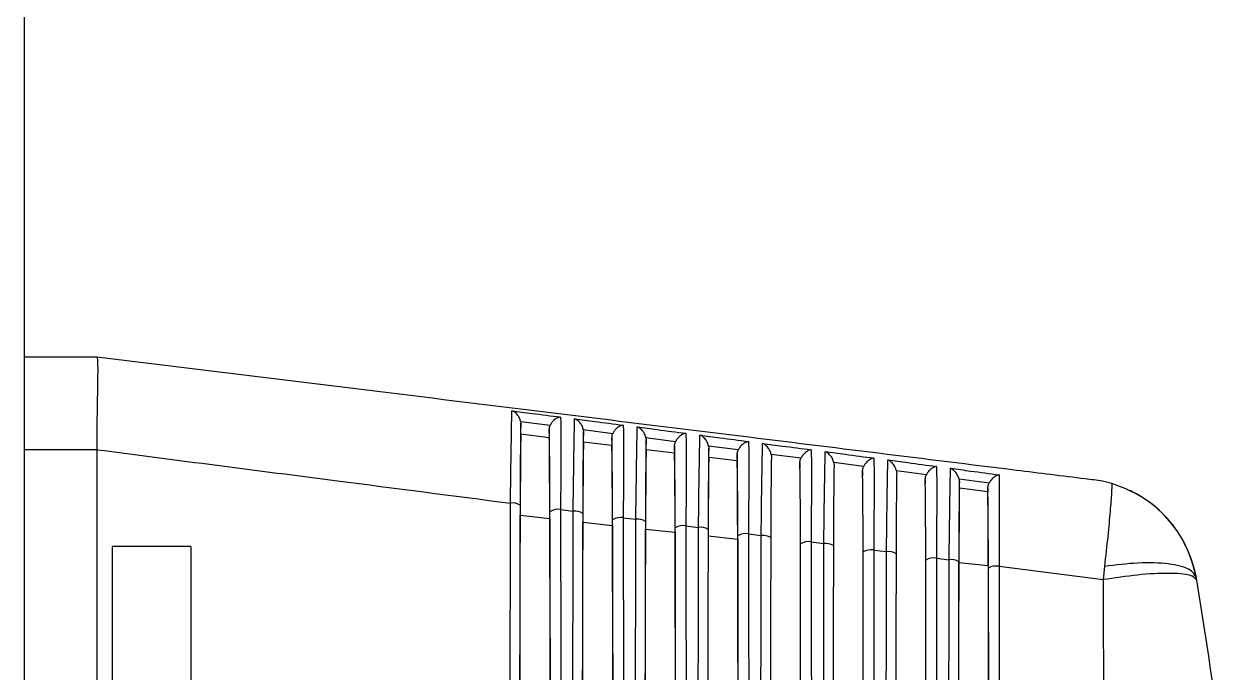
# Model space of a CAD drawing. Extents: x 17.3 to 113.1, y 4.8 to 84.5.
# Drawn here: x 110.861 to 112.058, y 36.219 to 36.861 of the extents above; entities that cross this region are included whole.
import ezdxf

# ---------------------------------------------------------------- set-up
doc = ezdxf.new("R2010")
doc.units = 0
doc.header["$MEASUREMENT"] = 0
doc.layers.add('OBJECT', color=7, linetype='CONTINUOUS')

msp = doc.modelspace()

# ---------------------------------------------------------------- linework, layer by layer
at = {"layer": 'OBJECT'}
for p, q in [((110.8607, 39.0915), (110.8607, 35.1139)), ((110.9327, 36.5315), (110.8607, 36.5315)), ((110.9327, 36.5315), (110.9327, 36.5315)), ((111.2213, 36.496), (110.9327, 36.5315)), ((111.3811, 36.4636), (111.352, 36.4674)), ((111.3521, 36.455), (111.3521, 36.466)), ((111.3803, 36.4515), (111.3521, 36.455)), ((111.3803, 36.4597), (111.3803, 36.4515)), ((111.4431, 36.4556), (111.414, 36.4594)), ((111.4141, 36.4474), (111.4141, 36.4578)), ((111.4423, 36.4515), (111.4423, 36.4439)), ((111.5052, 36.4476), (111.4759, 36.4514)), ((111.4761, 36.4398), (111.4761, 36.4497)), ((110.8607, 36.4399), (110.9327, 36.4399)), ((110.9327, 36.4399), (110.9327, 36.4398)), ((110.9327, 36.4398), (110.9327, 36.1924)), ((111.4423, 36.4439), (111.4141, 36.4474)), ((111.5043, 36.4363), (111.4761, 36.4398)), ((111.5043, 36.4433), (111.5043, 36.4363)), ((111.5672, 36.4395), (111.5379, 36.4433)), ((111.5381, 36.4321), (111.5381, 36.4414)), ((111.5663, 36.4287), (111.5381, 36.4321)), ((111.5663, 36.435), (111.5663, 36.4287)), ((111.6293, 36.4314), (111.5999, 36.4352)), ((111.6283, 36.4267), (111.6283, 36.4211)), ((111.6914, 36.4232), (111.6618, 36.4271)), ((111.6903, 36.4183), (111.6903, 36.4135)), ((111.7535, 36.415), (111.7238, 36.4189)), ((111.7523, 36.4099), (111.7523, 36.4058)), ((111.8155, 36.4067), (111.7858, 36.4107)), ((111.7861, 36.4017), (111.7861, 36.4081)), ((111.8143, 36.3982), (111.7861, 36.4017)), ((111.8143, 36.4015), (111.8143, 36.3982)), ((111.9369, 36.4065), (111.9278, 36.4088)), ((111.9551, 36.3994), (111.9551, 36.3994)), ((111.3915, 36.3805), (111.404, 36.3789)), ((111.3515, 36.3749), (111.3808, 36.3716)), ((111.4136, 36.368), (111.4428, 36.3648)), ((111.4535, 36.3725), (111.466, 36.3709)), ((111.4756, 36.3613), (111.5048, 36.3581)), ((111.5154, 36.3645), (111.528, 36.3629)), ((111.5376, 36.3545), (111.5668, 36.3514)), ((111.5774, 36.3565), (111.59, 36.3549)), ((111.0257, 36.344), (110.9477, 36.344)), ((110.9477, 36.344), (110.9477, 35.469)), ((111.0257, 36.344), (111.0257, 35.469)), ((111.6394, 36.3485), (111.652, 36.3469)), ((111.7014, 36.3405), (111.714, 36.3389)), ((111.7634, 36.3325), (111.776, 36.3309)), ((111.7857, 36.3282), (111.8147, 36.3252)), ((111.8254, 36.3245), (111.9283, 36.3112)), ((111.9297, 36.3243), (111.9283, 36.3112)), ((112.0211, 36.3107), (112.0206, 36.3132))]:
    msp.add_line(p, q, dxfattribs=at)
for centre, radius, start, end in [((111.9026, 36.2915), 0.12, 10.4137, 64.0782), ((111.3441, 36.3743), 0.0128, 54.9638, 99.4388), ((111.3889, 36.3662), 0.0146, 79.8633, 122.9875), ((111.4061, 36.3661), 0.013, 55.4334, 99.3438), ((111.4509, 36.358), 0.0148, 79.977, 122.5329), ((111.4681, 36.358), 0.0131, 55.8999, 99.2559), ((111.5129, 36.3498), 0.015, 80.0907, 122.0712), ((111.5301, 36.3498), 0.0133, 56.3729, 99.1654), ((111.5749, 36.3416), 0.0152, 80.2012, 121.616), ((111.5921, 36.3416), 0.0134, 56.8451, 99.0729), ((111.6368, 36.3334), 0.0154, 80.317, 121.1525), ((111.6541, 36.3334), 0.0136, 57.331, 98.9742), ((111.6988, 36.3252), 0.0156, 80.4314, 120.6864), ((111.7162, 36.3252), 0.0138, 57.8149, 98.8744), ((111.7608, 36.3169), 0.0158, 80.554, 120.2117), ((111.7782, 36.317), 0.014, 58.3041, 98.7733), ((111.8228, 36.3087), 0.016, 80.6785, 119.7347)]:
    msp.add_arc(centre, radius, start, end, dxfattribs=at)
for centre, major_axis, start_param, end_param in [((111.3703, 35.9065), (0, 2.2176), 1.353401, 1.788192), ((111.362, 35.9065), (0, 2.217), 4.497874, 4.926904), ((111.4323, 35.9065), (0, 2.2143), 1.356764, 1.784829), ((111.424, 35.9065), (0, 2.2137), 4.501238, 4.923539), ((111.4943, 35.9065), (0, 2.2111), 1.360135, 1.781458), ((111.486, 35.9065), (0, 2.2105), 4.504611, 4.920167), ((111.5563, 35.9065), (0, 2.2078), 1.363514, 1.778079), ((111.548, 35.9065), (0, 2.2072), 4.507992, 4.916786), ((111.6183, 35.9065), (0, 2.2046), 1.366901, 1.774692), ((111.61, 35.9065), (0, 2.204), 4.511381, 4.913397), ((111.6803, 35.9065), (0, 2.2013), 1.370296, 1.771297), ((111.672, 35.9065), (0, 2.2007), 4.514778, 4.91), ((111.7423, 35.9065), (0, 2.1981), 1.373699, 1.767893), ((111.734, 35.9065), (0, 2.1975), 4.518183, 4.906595), ((111.8043, 35.9065), (0, 2.1948), 1.377111, 1.764481), ((111.796, 35.9065), (0, 2.1942), 4.521597, 4.903181)]:
    msp.add_ellipse(centre, major_axis=major_axis, ratio=0.008727, start_param=start_param, end_param=end_param, dxfattribs=at)
for points, knots in [([(110.9327, 36.5315), (110.933, 36.5301), (110.9335, 36.5274), (110.9334, 36.5066), (110.9326, 36.4769), (110.9327, 36.452), (110.9327, 36.4399)], [0, 0, 0, 0, 0.253583, 0.507165, 0.760847, 1, 1, 1, 1]), ([(111.9278, 36.4088), (111.9221, 36.4095), (111.8937, 36.413), (111.7743, 36.4278), (111.5445, 36.4562), (111.3374, 36.4817), (111.2213, 36.496)], [0, 0, 0, 0, 0.024148, 0.120739, 0.507103, 1, 1, 1, 1]), ([(111.3419, 36.3869), (111.342, 36.3934), (111.3422, 36.4129), (111.3427, 36.4421), (111.343, 36.4651), (111.3433, 36.475), (111.3434, 36.4777), (111.3434, 36.4783)], [0, 0, 0, 0, 0.147377, 0.444496, 0.741155, 0.940222, 1, 1, 1, 1]), ([(111.3434, 36.4783), (111.35, 36.4775), (111.366, 36.4754), (111.3821, 36.4733), (111.3915, 36.4721)], [0, 0, 0, 0, 0.412558, 1, 1, 1, 1]), ([(111.352, 36.4674), (111.3518, 36.4684), (111.3512, 36.4708), (111.3492, 36.4742), (111.3465, 36.4769), (111.3444, 36.478), (111.3434, 36.4783), (111.3434, 36.4783)], [0, 0, 0, 0, 0.192784, 0.429644, 0.749307, 0.992251, 1, 1, 1, 1]), ([(111.3521, 36.466), (111.352, 36.4611), (111.3518, 36.4513), (111.3515, 36.4226), (111.3515, 36.3978), (111.3514, 36.3848)], [0, 0, 0, 0, 0.320863, 0.641683, 1, 1, 1, 1]), ([(111.352, 36.4674), (111.352, 36.4674), (111.352, 36.4669), (111.3521, 36.4665), (111.3521, 36.466)], [0, 0, 0, 0, 0.020415, 1, 1, 1, 1]), ([(111.3803, 36.4597), (111.3804, 36.4609), (111.3805, 36.4622), (111.381, 36.4635), (111.3811, 36.4636)], [0, 0, 0, 0, 0.904066, 1, 1, 1, 1]), ([(111.3915, 36.4721), (111.3914, 36.4721), (111.3903, 36.472), (111.388, 36.4713), (111.3849, 36.4693), (111.3825, 36.4666), (111.3815, 36.4646), (111.3811, 36.4636)], [0, 0, 0, 0, 0.007981, 0.299108, 0.602918, 0.800707, 1, 1, 1, 1]), ([(111.3915, 36.4721), (111.3915, 36.4715), (111.3916, 36.4692), (111.3917, 36.4606), (111.3918, 36.4405), (111.3917, 36.4106), (111.3915, 36.3891), (111.3915, 36.3805)], [0, 0, 0, 0, 0.059552, 0.208065, 0.505163, 0.802607, 1, 1, 1, 1]), ([(111.404, 36.3789), (111.404, 36.3854), (111.4043, 36.4049), (111.4047, 36.4341), (111.4051, 36.4569), (111.4053, 36.4669), (111.4054, 36.4697), (111.4054, 36.4703)], [0, 0, 0, 0, 0.148954, 0.44926, 0.7491, 0.940503, 1, 1, 1, 1]), ([(111.4054, 36.4703), (111.412, 36.4695), (111.428, 36.4674), (111.4441, 36.4653), (111.4535, 36.4641)], [0, 0, 0, 0, 0.412524, 1, 1, 1, 1]), ([(111.414, 36.4594), (111.4137, 36.4605), (111.4132, 36.4629), (111.411, 36.4663), (111.4084, 36.4689), (111.4063, 36.47), (111.4054, 36.4703), (111.4054, 36.4703)], [0, 0, 0, 0, 0.1971873, 0.4407969, 0.7689255, 0.9921921, 1, 1, 1, 1]), ([(111.4535, 36.4641), (111.4534, 36.4641), (111.4524, 36.4639), (111.4501, 36.4633), (111.4471, 36.4613), (111.4446, 36.4586), (111.4436, 36.4566), (111.4431, 36.4556)], [0, 0, 0, 0, 0.0080655, 0.2827227, 0.5937989, 0.7961153, 1, 1, 1, 1]), ([(111.4535, 36.4641), (111.4535, 36.4634), (111.4536, 36.461), (111.4537, 36.4521), (111.4538, 36.4316), (111.4537, 36.4018), (111.4535, 36.3807), (111.4535, 36.3725)], [0, 0, 0, 0, 0.059276, 0.209422, 0.509832, 0.8106, 1, 1, 1, 1]), ([(111.466, 36.3709), (111.466, 36.3774), (111.4663, 36.3969), (111.4667, 36.4262), (111.4671, 36.4488), (111.4673, 36.4587), (111.4674, 36.4616), (111.4674, 36.4623)], [0, 0, 0, 0, 0.150604, 0.454245, 0.75741, 0.940779, 1, 1, 1, 1]), ([(111.4674, 36.4623), (111.474, 36.4614), (111.49, 36.4593), (111.5061, 36.4572), (111.5155, 36.456)], [0, 0, 0, 0, 0.412499, 1, 1, 1, 1]), ([(111.4759, 36.4514), (111.4757, 36.4525), (111.4751, 36.4549), (111.4729, 36.4584), (111.4702, 36.4609), (111.4682, 36.4619), (111.4674, 36.4622), (111.4674, 36.4623)], [0, 0, 0, 0, 0.201833, 0.452548, 0.789383, 0.992118, 1, 1, 1, 1]), ([(111.3521, 36.455), (111.352, 36.4474), (111.3518, 36.4323), (111.3516, 36.4023), (111.3516, 36.3821), (111.3515, 36.3749)], [0, 0, 0, 0, 0.390005, 0.779955, 1, 1, 1, 1]), ([(111.381, 36.3784), (111.3809, 36.3903), (111.3809, 36.414), (111.3806, 36.4436), (111.3804, 36.4542), (111.3803, 36.4597)], [0, 0, 0, 0, 0.327833, 0.655734, 1, 1, 1, 1]), ([(111.3808, 36.3716), (111.3808, 36.3846), (111.3807, 36.4105), (111.3805, 36.4369), (111.3804, 36.4478), (111.3803, 36.4515)], [0, 0, 0, 0, 0.396562, 0.793191, 1, 1, 1, 1]), ([(111.4141, 36.4578), (111.414, 36.4528), (111.4138, 36.4426), (111.4135, 36.4138), (111.4135, 36.3895), (111.4134, 36.3768)], [0, 0, 0, 0, 0.324748, 0.649449, 1, 1, 1, 1]), ([(111.414, 36.4594), (111.414, 36.4593), (111.414, 36.4588), (111.4141, 36.4583), (111.4141, 36.4578)], [0, 0, 0, 0, 0.098574, 1, 1, 1, 1]), ([(111.4423, 36.4515), (111.4424, 36.4527), (111.4425, 36.4541), (111.4431, 36.4555), (111.4431, 36.4556)], [0, 0, 0, 0, 0.873723, 1, 1, 1, 1]), ([(111.4429, 36.3704), (111.4429, 36.3823), (111.4428, 36.4061), (111.4426, 36.4354), (111.4424, 36.4461), (111.4423, 36.4515)], [0, 0, 0, 0, 0.331872, 0.663815, 1, 1, 1, 1]), ([(111.4761, 36.4497), (111.476, 36.4444), (111.4758, 36.4339), (111.4756, 36.405), (111.4755, 36.381), (111.4754, 36.3688)], [0, 0, 0, 0, 0.328834, 0.657618, 1, 1, 1, 1]), ([(111.4759, 36.4514), (111.476, 36.4513), (111.476, 36.4507), (111.4761, 36.4501), (111.4761, 36.4497)], [0, 0, 0, 0, 0.161904, 1, 1, 1, 1]), ([(111.5155, 36.456), (111.5154, 36.456), (111.5147, 36.4559), (111.5126, 36.4553), (111.5097, 36.4536), (111.5068, 36.4508), (111.5057, 36.4486), (111.5052, 36.4476)], [0, 0, 0, 0, 0.008151, 0.206913, 0.537757, 0.791264, 1, 1, 1, 1]), ([(111.5155, 36.456), (111.5155, 36.4553), (111.5156, 36.4527), (111.5157, 36.4436), (111.5158, 36.4226), (111.5157, 36.3929), (111.5155, 36.3722), (111.5154, 36.3645)], [0, 0, 0, 0, 0.059002, 0.210856, 0.514734, 0.818981, 1, 1, 1, 1]), ([(111.528, 36.3629), (111.5281, 36.3694), (111.5283, 36.3889), (111.5287, 36.4183), (111.5291, 36.4407), (111.5293, 36.4506), (111.5294, 36.4534), (111.5294, 36.4542)], [0, 0, 0, 0, 0.1523344, 0.4594619, 0.7661097, 0.9410542, 1, 1, 1, 1]), ([(111.5294, 36.4542), (111.536, 36.4533), (111.552, 36.4512), (111.5681, 36.4491), (111.5775, 36.4479)], [0, 0, 0, 0, 0.4124608, 1, 1, 1, 1]), ([(111.5379, 36.4433), (111.5376, 36.4444), (111.537, 36.4469), (111.5347, 36.4504), (111.5321, 36.4528), (111.5301, 36.4539), (111.5294, 36.4542), (111.5294, 36.4542)], [0, 0, 0, 0, 0.206753, 0.464931, 0.810728, 0.99205, 1, 1, 1, 1]), ([(110.9327, 36.4398), (111.012, 36.4295), (111.1484, 36.4119), (111.2848, 36.3943), (111.3419, 36.3869)], [0, 0, 0, 0, 0.58145, 1, 1, 1, 1]), ([(111.4141, 36.4474), (111.414, 36.4396), (111.4138, 36.4241), (111.4136, 36.3943), (111.4136, 36.3747), (111.4136, 36.368)], [0, 0, 0, 0, 0.397555, 0.795054, 1, 1, 1, 1]), ([(111.4428, 36.3648), (111.4428, 36.3801), (111.4427, 36.4084), (111.4425, 36.4327), (111.4423, 36.4419), (111.4423, 36.4439)], [0, 0, 0, 0, 0.478248, 0.883044, 1, 1, 1, 1]), ([(111.4761, 36.4398), (111.476, 36.4318), (111.4758, 36.4158), (111.4756, 36.3863), (111.4756, 36.3673), (111.4756, 36.3613)], [0, 0, 0, 0, 0.405542, 0.811028, 1, 1, 1, 1]), ([(111.5043, 36.4433), (111.5044, 36.4445), (111.5045, 36.446), (111.5051, 36.4474), (111.5052, 36.4476)], [0, 0, 0, 0, 0.845417, 1, 1, 1, 1]), ([(111.5049, 36.3625), (111.5049, 36.3744), (111.5048, 36.3982), (111.5046, 36.4271), (111.5044, 36.4379), (111.5043, 36.4433)], [0, 0, 0, 0, 0.336123, 0.672317, 1, 1, 1, 1]), ([(111.5381, 36.4414), (111.538, 36.436), (111.5378, 36.4251), (111.5376, 36.3962), (111.5375, 36.3726), (111.5375, 36.3609)], [0, 0, 0, 0, 0.3331376, 0.6662231, 1, 1, 1, 1]), ([(111.5379, 36.4433), (111.5379, 36.4432), (111.538, 36.4426), (111.5381, 36.4419), (111.5381, 36.4414)], [0, 0, 0, 0, 0.2142359, 1, 1, 1, 1]), ([(111.5663, 36.435), (111.5664, 36.4363), (111.5666, 36.4378), (111.5671, 36.4392), (111.5672, 36.4395)], [0, 0, 0, 0, 0.819079, 1, 1, 1, 1]), ([(111.5775, 36.4479), (111.5774, 36.4479), (111.5768, 36.4477), (111.5748, 36.4472), (111.5719, 36.4455), (111.569, 36.4427), (111.5678, 36.4405), (111.5672, 36.4395)], [0, 0, 0, 0, 0.008233, 0.187014, 0.525642, 0.786197, 1, 1, 1, 1]), ([(111.5775, 36.4479), (111.5775, 36.4471), (111.5776, 36.4444), (111.5777, 36.435), (111.5777, 36.4136), (111.5776, 36.384), (111.5775, 36.3638), (111.5774, 36.3565)], [0, 0, 0, 0, 0.058731, 0.2123738, 0.5198871, 0.8277773, 1, 1, 1, 1]), ([(111.59, 36.3549), (111.5901, 36.3614), (111.5903, 36.3809), (111.5907, 36.4104), (111.5911, 36.4326), (111.5913, 36.4424), (111.5914, 36.4453), (111.5914, 36.446)], [0, 0, 0, 0, 0.1541423, 0.4649258, 0.7752225, 0.9413265, 1, 1, 1, 1]), ([(111.5914, 36.446), (111.598, 36.4452), (111.614, 36.4431), (111.6301, 36.4409), (111.6395, 36.4397)], [0, 0, 0, 0, 0.41243, 1, 1, 1, 1]), ([(111.5999, 36.4352), (111.5996, 36.4363), (111.5989, 36.4389), (111.5965, 36.4424), (111.5939, 36.4448), (111.592, 36.4458), (111.5914, 36.446), (111.5914, 36.446)], [0, 0, 0, 0, 0.211945, 0.477993, 0.832959, 0.991967, 1, 1, 1, 1]), ([(111.6395, 36.4397), (111.6394, 36.4397), (111.6388, 36.4396), (111.6369, 36.4391), (111.6341, 36.4375), (111.6311, 36.4346), (111.6299, 36.4324), (111.6293, 36.4314)], [0, 0, 0, 0, 0.00834, 0.166402, 0.512968, 0.780861, 1, 1, 1, 1]), ([(111.6395, 36.4397), (111.6395, 36.4389), (111.6396, 36.4361), (111.6397, 36.4264), (111.6397, 36.4046), (111.6396, 36.3751), (111.6395, 36.3553), (111.6394, 36.3485)], [0, 0, 0, 0, 0.058463, 0.213982, 0.525308, 0.837022, 1, 1, 1, 1]), ([(111.652, 36.3469), (111.6521, 36.3534), (111.6523, 36.373), (111.6527, 36.4024), (111.6531, 36.4244), (111.6533, 36.4342), (111.6534, 36.4371), (111.6534, 36.4379)], [0, 0, 0, 0, 0.1560423, 0.4706588, 0.7847806, 0.9415952, 1, 1, 1, 1]), ([(111.6534, 36.4379), (111.66, 36.437), (111.676, 36.4349), (111.6921, 36.4327), (111.7015, 36.4315)], [0, 0, 0, 0, 0.412395, 1, 1, 1, 1]), ([(111.6618, 36.4271), (111.6615, 36.4282), (111.6608, 36.4308), (111.6584, 36.4344), (111.6558, 36.4366), (111.6539, 36.4376), (111.6534, 36.4378), (111.6534, 36.4379)], [0, 0, 0, 0, 0.217462, 0.491763, 0.856156, 0.991897, 1, 1, 1, 1]), ([(111.5048, 36.3581), (111.5048, 36.3731), (111.5047, 36.4011), (111.5045, 36.4251), (111.5043, 36.4344), (111.5043, 36.4363)], [0, 0, 0, 0, 0.477917, 0.890822, 1, 1, 1, 1]), ([(111.5381, 36.4321), (111.538, 36.424), (111.5378, 36.4076), (111.5376, 36.3783), (111.5376, 36.3599), (111.5376, 36.3545)], [0, 0, 0, 0, 0.414011, 0.827965, 1, 1, 1, 1]), ([(111.5669, 36.3545), (111.5669, 36.3664), (111.5668, 36.3902), (111.5666, 36.4189), (111.5664, 36.4297), (111.5663, 36.435)], [0, 0, 0, 0, 0.340602, 0.681276, 1, 1, 1, 1]), ([(111.5668, 36.3514), (111.5667, 36.3661), (111.5667, 36.3938), (111.5665, 36.4176), (111.5663, 36.4269), (111.5663, 36.4287)], [0, 0, 0, 0, 0.47755, 0.899062, 1, 1, 1, 1]), ([(111.6001, 36.4331), (111.6, 36.4275), (111.5998, 36.4163), (111.5996, 36.3873), (111.5995, 36.3642), (111.5995, 36.3529)], [0, 0, 0, 0, 0.337676, 0.675298, 1, 1, 1, 1]), ([(111.5999, 36.4352), (111.5999, 36.435), (111.6, 36.4344), (111.6001, 36.4337), (111.6001, 36.4331)], [0, 0, 0, 0, 0.257499, 1, 1, 1, 1]), ([(111.6283, 36.4267), (111.6284, 36.428), (111.6286, 36.4296), (111.6292, 36.4311), (111.6293, 36.4314)], [0, 0, 0, 0, 0.794527, 1, 1, 1, 1]), ([(111.6289, 36.3465), (111.6289, 36.3584), (111.6288, 36.3823), (111.6286, 36.4106), (111.6284, 36.4215), (111.6283, 36.4267)], [0, 0, 0, 0, 0.345326, 0.690724, 1, 1, 1, 1]), ([(111.6621, 36.4248), (111.662, 36.419), (111.6618, 36.4074), (111.6616, 36.3784), (111.6615, 36.3557), (111.6615, 36.3449)], [0, 0, 0, 0, 0.342465, 0.684877, 1, 1, 1, 1]), ([(111.6618, 36.4271), (111.6619, 36.4269), (111.662, 36.4261), (111.662, 36.4254), (111.6621, 36.4248)], [0, 0, 0, 0, 0.29357, 1, 1, 1, 1]), ([(111.7015, 36.4315), (111.7014, 36.4315), (111.7009, 36.4314), (111.6991, 36.4309), (111.6963, 36.4293), (111.6932, 36.4265), (111.692, 36.4242), (111.6914, 36.4232)], [0, 0, 0, 0, 0.0084354, 0.1450509, 0.4996923, 0.7752309, 1, 1, 1, 1]), ([(111.7015, 36.4315), (111.7015, 36.4307), (111.7016, 36.4277), (111.7017, 36.4177), (111.7017, 36.3955), (111.7016, 36.3662), (111.7015, 36.3468), (111.7014, 36.3405)], [0, 0, 0, 0, 0.058197, 0.215686, 0.531014, 0.846742, 1, 1, 1, 1]), ([(111.714, 36.3389), (111.7141, 36.3454), (111.7143, 36.365), (111.7147, 36.3945), (111.7151, 36.4162), (111.7153, 36.426), (111.7154, 36.4288), (111.7154, 36.4296)], [0, 0, 0, 0, 0.158036, 0.476676, 0.794816, 0.941862, 1, 1, 1, 1]), ([(111.7154, 36.4296), (111.722, 36.4288), (111.738, 36.4266), (111.7541, 36.4245), (111.7635, 36.4232)], [0, 0, 0, 0, 0.412358, 1, 1, 1, 1]), ([(111.7238, 36.4189), (111.7235, 36.4201), (111.7227, 36.4227), (111.7202, 36.4263), (111.7176, 36.4285), (111.7159, 36.4294), (111.7154, 36.4296), (111.7154, 36.4296)], [0, 0, 0, 0, 0.223272, 0.50627, 0.880296, 0.991792, 1, 1, 1, 1]), ([(111.6903, 36.4183), (111.6904, 36.4196), (111.6906, 36.4213), (111.6912, 36.4228), (111.6914, 36.4232)], [0, 0, 0, 0, 0.771753, 1, 1, 1, 1]), ([(111.6909, 36.3385), (111.6908, 36.3505), (111.6908, 36.3744), (111.6906, 36.4023), (111.6904, 36.4133), (111.6903, 36.4183)], [0, 0, 0, 0, 0.350315, 0.700707, 1, 1, 1, 1]), ([(111.7241, 36.4165), (111.724, 36.4105), (111.7238, 36.3984), (111.7236, 36.3695), (111.7235, 36.3473), (111.7235, 36.3369)], [0, 0, 0, 0, 0.3475313, 0.6950023, 1, 1, 1, 1]), ([(111.7238, 36.4189), (111.7239, 36.4187), (111.724, 36.4178), (111.724, 36.417), (111.7241, 36.4165)], [0, 0, 0, 0, 0.324157, 1, 1, 1, 1]), ([(111.7523, 36.4099), (111.7524, 36.4112), (111.7526, 36.413), (111.7533, 36.4146), (111.7535, 36.415)], [0, 0, 0, 0, 0.750473, 1, 1, 1, 1]), ([(111.7635, 36.4232), (111.7634, 36.4232), (111.763, 36.4231), (111.7613, 36.4226), (111.7585, 36.4211), (111.7554, 36.4183), (111.7541, 36.416), (111.7535, 36.415)], [0, 0, 0, 0, 0.008541, 0.122923, 0.485791, 0.769313, 1, 1, 1, 1]), ([(111.7635, 36.4232), (111.7635, 36.4224), (111.7636, 36.4193), (111.7637, 36.409), (111.7637, 36.3864), (111.7636, 36.3572), (111.7634, 36.3383), (111.7634, 36.3325)], [0, 0, 0, 0, 0.057936, 0.217495, 0.53703, 0.856976, 1, 1, 1, 1]), ([(111.776, 36.3309), (111.7761, 36.3374), (111.7763, 36.357), (111.7767, 36.3866), (111.7771, 36.4081), (111.7773, 36.4178), (111.7774, 36.4205), (111.7774, 36.4214)], [0, 0, 0, 0, 0.1601304, 0.4830013, 0.8053634, 0.9421246, 1, 1, 1, 1]), ([(111.7774, 36.4214), (111.784, 36.4205), (111.8, 36.4183), (111.8161, 36.4162), (111.8255, 36.4149)], [0, 0, 0, 0, 0.412318, 1, 1, 1, 1]), ([(111.7858, 36.4107), (111.7854, 36.4119), (111.7846, 36.4145), (111.782, 36.4181), (111.7794, 36.4203), (111.7778, 36.4212), (111.7774, 36.4214), (111.7774, 36.4214)], [0, 0, 0, 0, 0.229451, 0.521605, 0.90544, 0.991712, 1, 1, 1, 1]), ([(111.8255, 36.4149), (111.8254, 36.4149), (111.8251, 36.4148), (111.8234, 36.4144), (111.8207, 36.4129), (111.8175, 36.4101), (111.8162, 36.4078), (111.8155, 36.4067)], [0, 0, 0, 0, 0.008661, 0.099994, 0.471216, 0.763091, 1, 1, 1, 1]), ([(111.8255, 36.4149), (111.8255, 36.4141), (111.8255, 36.4109), (111.8256, 36.4002), (111.8257, 36.3772), (111.8256, 36.3482), (111.8254, 36.3298), (111.8254, 36.3245)], [0, 0, 0, 0, 0.0576778, 0.2194144, 0.5433771, 0.8677647, 1, 1, 1, 1]), ([(111.7529, 36.3306), (111.7528, 36.3425), (111.7528, 36.3664), (111.7526, 36.394), (111.7524, 36.405), (111.7523, 36.4099)], [0, 0, 0, 0, 0.355594, 0.711265, 1, 1, 1, 1]), ([(111.7861, 36.4081), (111.786, 36.4019), (111.7858, 36.3894), (111.7856, 36.3605), (111.7855, 36.3388), (111.7855, 36.3289)], [0, 0, 0, 0, 0.352894, 0.705725, 1, 1, 1, 1]), ([(111.7861, 36.4017), (111.786, 36.3927), (111.7858, 36.3746), (111.7857, 36.3466), (111.7857, 36.3309), (111.7857, 36.3282)], [0, 0, 0, 0, 0.453827, 0.90759, 1, 1, 1, 1]), ([(111.7858, 36.4107), (111.7858, 36.4104), (111.786, 36.4095), (111.786, 36.4086), (111.7861, 36.4081)], [0, 0, 0, 0, 0.349878, 1, 1, 1, 1]), ([(111.8143, 36.4015), (111.8144, 36.4028), (111.8146, 36.4046), (111.8153, 36.4063), (111.8155, 36.4067)], [0, 0, 0, 0, 0.730749, 1, 1, 1, 1]), ([(111.8149, 36.3226), (111.8148, 36.3346), (111.8148, 36.3585), (111.8146, 36.3857), (111.8144, 36.3967), (111.8143, 36.4015)], [0, 0, 0, 0, 0.361188, 0.722454, 1, 1, 1, 1]), ([(111.9369, 36.4065), (111.9369, 36.4038), (111.9369, 36.3983), (111.9354, 36.3796), (111.9331, 36.3549), (111.9308, 36.3345), (111.9297, 36.3243)], [0, 0, 0, 0, 0.2499997, 0.4999993, 0.7500001, 1, 1, 1, 1]), ([(112.0206, 36.3132), (112.0178, 36.3238), (112.0121, 36.3452), (111.9929, 36.3725), (111.9678, 36.3945), (111.9472, 36.4025), (111.9369, 36.4065)], [0, 0, 0, 0, 0.250001, 0.499999, 0.750001, 1, 1, 1, 1]), ([(111.8147, 36.3252), (111.8147, 36.3363), (111.8146, 36.3605), (111.8145, 36.3844), (111.8143, 36.3956), (111.8143, 36.3982)], [0, 0, 0, 0, 0.393566, 0.855354, 1, 1, 1, 1]), ([(111.3419, 35.426), (111.3419, 35.4325), (111.3419, 35.4651), (111.3416, 35.6029), (111.3414, 35.8273), (111.3415, 36.1176), (111.3418, 36.2971), (111.3419, 36.3869)], [0, 0, 0, 0, 0.020664, 0.103331, 0.434809, 0.717404, 1, 1, 1, 1]), ([(111.3915, 36.3805), (111.3915, 36.374), (111.3915, 36.3414), (111.3918, 36.2036), (111.392, 35.9812), (111.3919, 35.6954), (111.3916, 35.5201), (111.3915, 35.4324)], [0, 0, 0, 0, 0.020946, 0.104745, 0.44076, 0.72038, 1, 1, 1, 1]), ([(111.404, 35.434), (111.4039, 35.4406), (111.4039, 35.4731), (111.4037, 35.611), (111.4035, 35.8328), (111.4035, 36.1175), (111.4038, 36.2918), (111.404, 36.3789)], [0, 0, 0, 0, 0.021019, 0.105106, 0.44228, 0.72114, 1, 1, 1, 1]), ([(111.3511, 35.9065), (111.3511, 35.9853), (111.3512, 36.1428), (111.3514, 36.2976), (111.3515, 36.3749)], [0, 0, 0, 0, 0.500491, 1, 1, 1, 1]), ([(111.3808, 36.3716), (111.381, 36.2784), (111.3812, 36.1244), (111.3813, 35.9681), (111.3813, 35.9065)], [0, 0, 0, 0, 0.605765, 1, 1, 1, 1]), ([(111.4131, 35.9065), (111.4131, 35.9657), (111.4132, 36.1208), (111.4134, 36.2736), (111.4136, 36.368)], [0, 0, 0, 0, 0.38188, 1, 1, 1, 1]), ([(111.4535, 36.3725), (111.4535, 36.366), (111.4535, 36.3334), (111.4538, 36.1954), (111.4539, 35.9757), (111.4539, 35.6955), (111.4536, 35.5254), (111.4535, 35.4404)], [0, 0, 0, 0, 0.021311, 0.106568, 0.448432, 0.724216, 1, 1, 1, 1]), ([(111.466, 35.442), (111.466, 35.4486), (111.4659, 35.4812), (111.4657, 35.6191), (111.4655, 35.8383), (111.4656, 36.1175), (111.4658, 36.2864), (111.466, 36.3709)], [0, 0, 0, 0, 0.021386, 0.106942, 0.450009, 0.725004, 1, 1, 1, 1]), ([(111.4428, 36.3648), (111.443, 36.2715), (111.4432, 36.1198), (111.4432, 35.9658), (111.4432, 35.9065)], [0, 0, 0, 0, 0.61478, 1, 1, 1, 1]), ([(111.4752, 35.9065), (111.4752, 35.9657), (111.4752, 36.1184), (111.4754, 36.269), (111.4756, 36.3613)], [0, 0, 0, 0, 0.387367, 1, 1, 1, 1]), ([(111.5048, 36.3581), (111.5049, 36.2647), (111.5052, 36.1152), (111.5052, 35.9635), (111.5052, 35.9065)], [0, 0, 0, 0, 0.624364, 1, 1, 1, 1]), ([(111.5154, 36.3645), (111.5155, 36.358), (111.5155, 36.3254), (111.5157, 36.1873), (111.5159, 35.9703), (111.5158, 35.6955), (111.5156, 35.5308), (111.5154, 35.4484)], [0, 0, 0, 0, 0.0216885, 0.1084547, 0.456373, 0.7281864, 1, 1, 1, 1]), ([(111.528, 35.4501), (111.528, 35.4566), (111.5279, 35.4892), (111.5277, 35.6273), (111.5275, 35.8438), (111.5276, 36.1174), (111.5279, 36.2811), (111.528, 36.3629)], [0, 0, 0, 0, 0.021766, 0.108843, 0.45801, 0.729005, 1, 1, 1, 1]), ([(111.5774, 36.3565), (111.5774, 36.35), (111.5775, 36.3173), (111.5777, 36.1792), (111.5779, 35.9648), (111.5778, 35.6956), (111.5776, 35.5362), (111.5774, 35.4564)], [0, 0, 0, 0, 0.022079, 0.110409, 0.464597, 0.732299, 1, 1, 1, 1]), ([(111.59, 35.4581), (111.59, 35.4646), (111.5899, 35.4973), (111.5897, 35.6354), (111.5896, 35.8493), (111.5896, 36.1174), (111.5899, 36.2757), (111.59, 36.3549)], [0, 0, 0, 0, 0.02216, 0.110812, 0.466297, 0.733148, 1, 1, 1, 1]), ([(111.5668, 36.3514), (111.5669, 36.2579), (111.5672, 36.1105), (111.5672, 35.9611), (111.5672, 35.9065)], [0, 0, 0, 0, 0.634567, 1, 1, 1, 1]), ([(111.6394, 36.3485), (111.6394, 36.342), (111.6395, 36.3093), (111.6397, 36.1711), (111.6398, 35.9593), (111.6398, 35.6956), (111.6395, 35.5415), (111.6394, 35.4644)], [0, 0, 0, 0, 0.022484, 0.112433, 0.473119, 0.73656, 1, 1, 1, 1]), ([(111.652, 35.4661), (111.652, 35.4726), (111.6519, 35.5053), (111.6517, 35.6435), (111.6516, 35.8548), (111.6517, 36.1173), (111.6519, 36.2704), (111.652, 36.3469)], [0, 0, 0, 0, 0.022568, 0.112852, 0.474885, 0.737443, 1, 1, 1, 1]), ([(111.7014, 36.3405), (111.7014, 36.334), (111.7015, 36.3013), (111.7017, 36.163), (111.7018, 35.9538), (111.7017, 35.6957), (111.7015, 35.5469), (111.7014, 35.4725)], [0, 0, 0, 0, 0.022904, 0.114532, 0.481956, 0.740978, 1, 1, 1, 1]), ([(111.714, 35.4741), (111.714, 35.4806), (111.714, 35.5133), (111.7138, 35.6516), (111.7136, 35.8602), (111.7137, 36.1173), (111.7139, 36.265), (111.714, 36.3389)], [0, 0, 0, 0, 0.022991, 0.114969, 0.483793, 0.741896, 1, 1, 1, 1]), ([(111.7634, 36.3325), (111.7634, 36.3259), (111.7635, 36.2932), (111.7637, 36.1548), (111.7638, 35.9484), (111.7637, 35.6957), (111.7635, 35.5522), (111.7634, 35.4805)], [0, 0, 0, 0, 0.023339, 0.116711, 0.491126, 0.745563, 1, 1, 1, 1]), ([(111.776, 35.4821), (111.776, 35.4887), (111.776, 35.5214), (111.7758, 35.6598), (111.7756, 35.8657), (111.7757, 36.1172), (111.7759, 36.2596), (111.776, 36.3309)], [0, 0, 0, 0, 0.02343, 0.117164, 0.493038, 0.746519, 1, 1, 1, 1]), ([(111.7853, 35.9065), (111.7853, 35.9657), (111.7853, 36.1073), (111.7855, 36.247), (111.7857, 36.3282)], [0, 0, 0, 0, 0.4185476, 1, 1, 1, 1]), ([(111.8147, 36.3252), (111.8148, 36.2474), (111.815, 36.1088), (111.8151, 35.9682), (111.8151, 35.9065)], [0, 0, 0, 0, 0.5607605, 1, 1, 1, 1]), ([(111.8254, 36.3245), (111.8254, 36.3179), (111.8254, 36.2852), (111.8256, 36.1467), (111.8258, 35.9429), (111.8257, 35.6958), (111.8255, 35.5576), (111.8254, 35.4885)], [0, 0, 0, 0, 0.023792, 0.118973, 0.500647, 0.750324, 1, 1, 1, 1]), ([(112.0211, 36.3107), (112.0195, 36.3125), (112.0162, 36.3163), (111.9947, 36.318), (111.9641, 36.3165), (111.94, 36.3129), (111.9283, 36.3112)], [0, 0, 0, 0, 0.2411708, 0.4999999, 0.7588284, 1, 1, 1, 1]), ([(112.0206, 36.3132), (112.0189, 36.3161), (112.0153, 36.3223), (111.9942, 36.3274), (111.9644, 36.3285), (111.941, 36.3257), (111.9297, 36.3243)], [0, 0, 0, 0, 0.241561, 0.5, 0.758437, 1, 1, 1, 1]), ([(111.9283, 36.3112), (111.9286, 36.2446), (111.9292, 36.1106), (111.9293, 35.9749), (111.9293, 35.9065)], [0, 0, 0, 0, 0.496376, 1, 1, 1, 1]), ([(112.0577, 35.9065), (112.0562, 35.9743), (112.0531, 36.1099), (112.0317, 36.2438), (112.0211, 36.3107)], [0, 0, 0, 0, 0.5, 1, 1, 1, 1])]:
    msp.add_open_spline(points, degree=3, knots=knots, dxfattribs=at)

doc.saveas('drawing.dxf')
